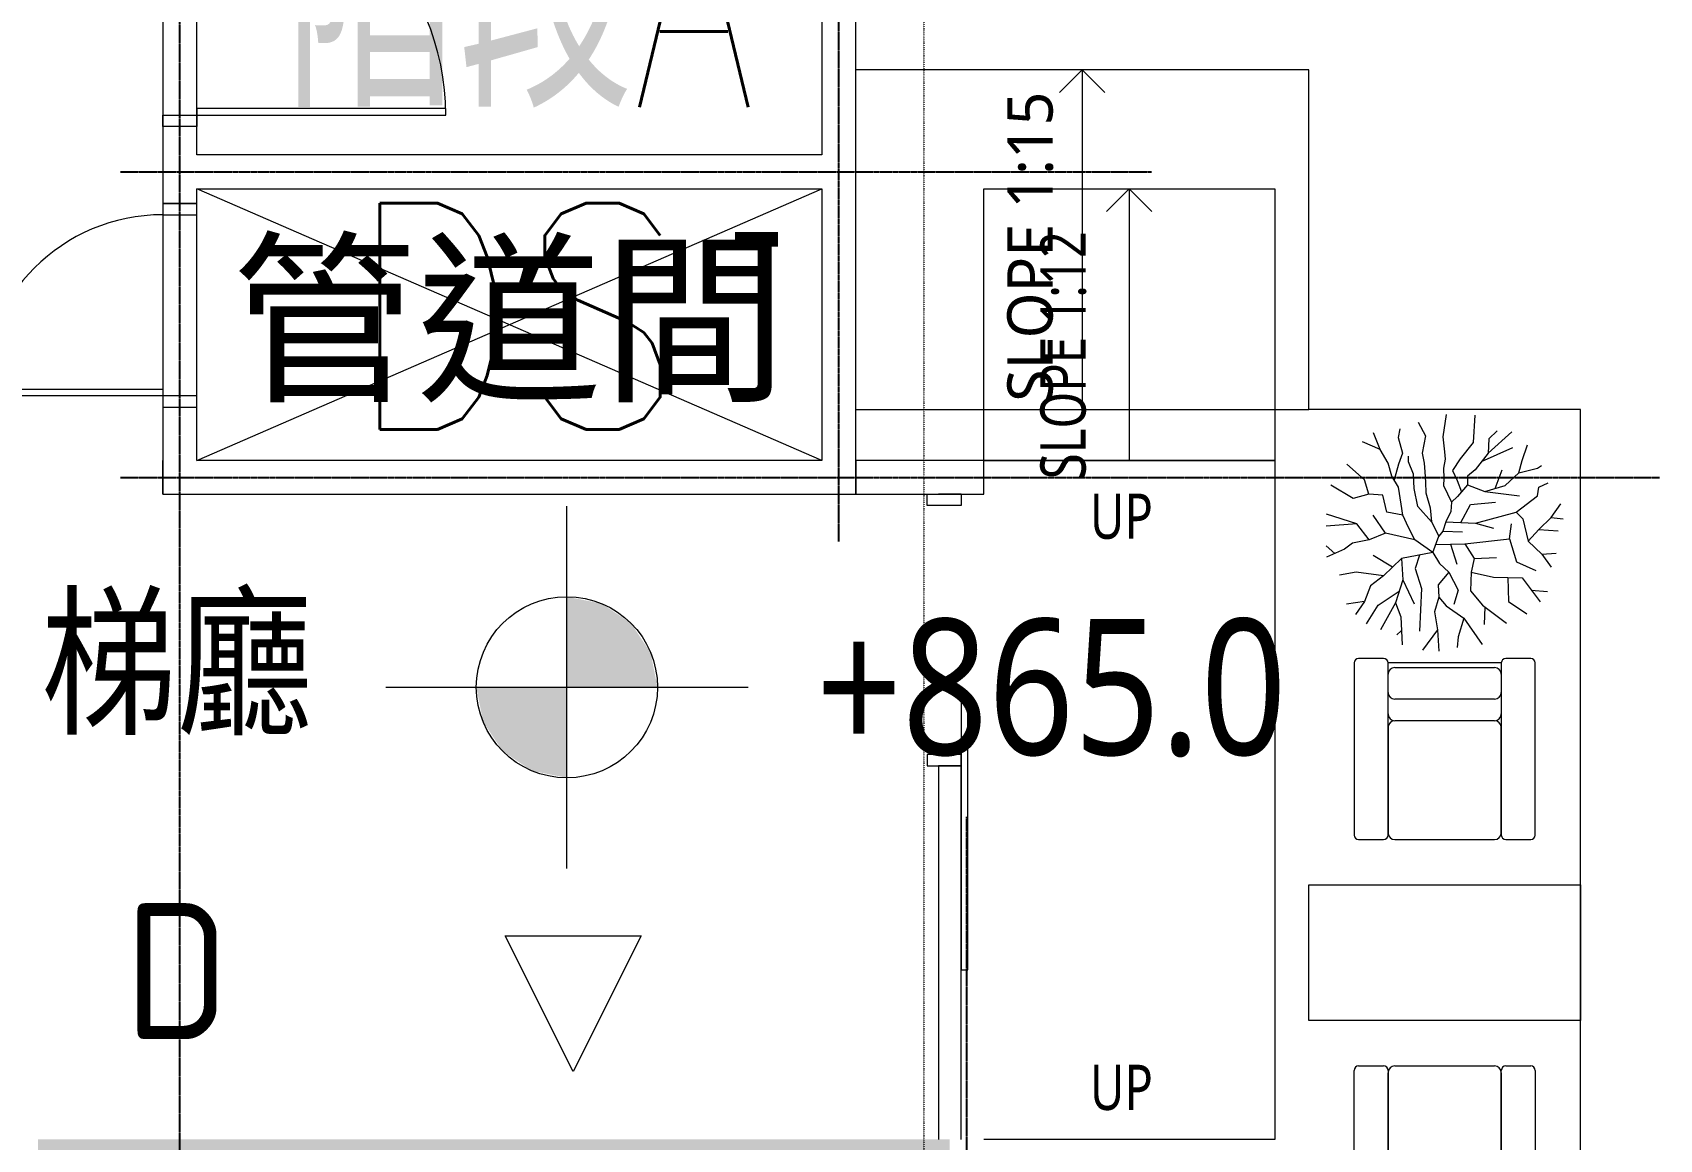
# Model space of a CAD drawing. Extents: x -32000 to 290600, y -29000 to 131250.
# Drawn here: x 248665 to 255848, y 63375 to 68265 of the extents above; entities that cross this region are included whole.
import ezdxf
from ezdxf.enums import TextEntityAlignment as Align

# ---------------------------------------------------------------- set-up
doc = ezdxf.new("R2010")
doc.units = 0
doc.header["$LTSCALE"] = 10
for name, pattern in [('H12PL2$0$JJP_三點線', [0.9, 0.3, -0.15, 0, -0.15, 0, -0.15, 0, -0.15]), ('XFM7P20ICA$0$CENTERK3', [2.749, 2.5, -0.083, 0.083, -0.083]), ('XFM7P20ICA$0$H12PL2$0$JJP_三點線', [0.9, 0.3, -0.15, 0, -0.15, 0, -0.15, 0, -0.15])]:
    doc.linetypes.add(name, pattern=pattern)
for name, color, linetype in [('H12PL2$0$A-OBJE-2D', 252, 'Continuous'), ('H12PL2$0$A-TEXT', 252, 'Continuous'), ('H12PL2$0$A-WALL-IN', 252, 'Continuous'), ('H12PL2$0$A-ZONE', 252, 'Continuous'), ('H12PL2$0$Door', 252, 'Continuous'), ('H12PL2$0$S-GRID', 252, 'Continuous'), ('XFM7P20ICA$0$H12PL2$0$A-LAW-建築面積計算', 252, 'Continuous'), ('XFM7P20ICA$0$H12PL2$0$A-OBJE-2D', 252, 'Continuous'), ('XFM7P20ICA$0$H12PL2$0$A-WALL-IN', 252, 'Continuous'), ('XFM7P20ICA$0$H12PL2$0$A-ZONE', 252, 'Continuous'), ('XFM7P20ICA$0$H12PL2$0$Hattch', 252, 'Continuous'), ('XFM7P20ICA$0$H12PL2$0$S-GRID', 252, 'Continuous'), ('XFM7P20ICA$0$H12PL2$0$S-SLAB-SHOW', 252, 'Continuous'), ('XFM7P20ICA$0$K-SIN', 252, 'XFM7P20ICA$0$CENTERK3'), ('XFM7P20ICA$0$TEXT2', 252, 'Continuous')]:
    doc.layers.add(name, color=color, linetype=linetype)
doc.styles.add('H12PL2$0$Standard', font='', dxfattribs={"width": 0.8})
doc.styles.add('XFM7P20ICA$0$H12PL2$0$Standard', font='isocp.shx', dxfattribs={"bigfont": 'chineset.shx'})
doc.styles.add('XFM7P20ICA$0$TEXT', font='romans.shx', dxfattribs={"width": 0.85, "bigfont": 'BIGFONT.shx'})
doc.styles.get('H12PL2$0$Standard').set_extended_font_data('Microsoft JhengHei')

# ---------------------------------------------------------------- blocks, each defined once
blk = doc.blocks.new('H12PL2')
at = {"layer": 'H12PL2$0$A-OBJE-2D', "lineweight": 0}
for p, q in [((249390, 66375), (252150, 67575)), ((252150, 66375), (249390, 67575)), ((253507.5, 67575), (253407.5, 67475)), ((253507.5, 67575), (253607.5, 67475))]:
    blk.add_line(p, q, dxfattribs=at)
blk.add_lwpolyline([(252865, 67575), (254150, 67575), (254150, 66375), (252865, 66375)], close=True, dxfattribs=at)
at = {"layer": 'H12PL2$0$A-OBJE-2D', "lineweight": 0, "flags": 128}
blk.add_lwpolyline([(253507.5, 67575), (253507.5, 66375)], dxfattribs=at)
at = {"layer": 'H12PL2$0$A-OBJE-2D', "lineweight": 0}
blk.add_lwpolyline([(252865, 66375), (254150, 66375), (254150, 63375), (252865, 63375)], dxfattribs=at)
at = {"layer": 'H12PL2$0$A-WALL-IN', "lineweight": 0}
for p, q in [((249390, 67850), (249240, 67850)), ((249240, 67510), (249390, 67510)), ((249240, 66610), (249390, 66610)), ((252765, 66225), (252665, 66225)), ((252765, 65025), (252665, 65025))]:
    blk.add_line(p, q, dxfattribs=at)
at = {"layer": 'H12PL2$0$A-WALL-IN', "lineweight": 0, "flags": 128}
for points in [[(252150, 74615), (252150, 67725)], [(252300, 66375), (252300, 74550)], [(249240, 67850), (249240, 67510)], [(249390, 67725), (249390, 67850)], [(252150, 67725), (249390, 67725)], [(249390, 67575), (252150, 67575)], [(249390, 67510), (249390, 67575)], [(252150, 67575), (252150, 66375)], [(249240, 66610), (249240, 66375)], [(249390, 66375), (249390, 66610)], [(249240, 66225), (249240, 66375)], [(252150, 66375), (249390, 66375)], [(252865, 66375), (252300, 66375)], [(252300, 66375), (252300, 66225)], [(252300, 66225), (252300, 66375)], [(252865, 66225), (252865, 66375)], [(249240, 66225), (252300, 66225)], [(252300, 66225), (252865, 66225)], [(252665, 65025), (252665, 63375)], [(252765, 63375), (252765, 65025)]]:
    blk.add_lwpolyline(points, dxfattribs=at)
at = {"layer": 'H12PL2$0$Door', "lineweight": 0}
for p, q in [((249240, 67850), (249240, 67900)), ((249240, 67900), (249390, 67900)), ((250490, 67930), (249390, 67930)), ((249390, 67930), (249390, 67900)), ((249390, 67900), (250490, 67900)), ((249390, 67900), (249390, 67850)), ((250490, 67900), (250490, 67930)), ((249390, 67850), (249240, 67850)), ((249240, 67510), (249240, 67460)), ((249390, 67510), (249240, 67510)), ((249240, 67460), (249390, 67460)), ((249390, 67460), (249390, 67510)), ((248440, 66690), (249240, 66690)), ((249240, 66660), (248440, 66660)), ((249240, 66690), (249240, 66660)), ((249240, 66660), (249240, 66610)), ((249390, 66660), (249240, 66660)), ((249390, 66610), (249390, 66660)), ((249240, 66610), (249390, 66610)), ((252615, 66175), (252615, 66225)), ((252615, 66225), (252765, 66225)), ((252765, 66175), (252615, 66175)), ((252765, 66225), (252765, 66175)), ((252765, 65325), (252765, 64125)), ((252795, 65325), (252765, 65325)), ((252795, 64125), (252795, 65325)), ((252765, 65075), (252615, 65075)), ((252615, 65075), (252615, 65025)), ((252615, 65025), (252765, 65025)), ((252765, 65025), (252765, 65075)), ((252765, 64125), (252795, 64125))]:
    blk.add_line(p, q, dxfattribs=at)
for centre, radius, start, end in [((249390, 67900), 1100, 0, 90), ((249240, 66660), 800, 90, 180)]:
    blk.add_arc(centre, radius, start, end, dxfattribs=at)
at = {"layer": 'H12PL2$0$S-GRID', "linetype": 'H12PL2$0$JJP_三點線', "lineweight": 0}
blk.add_line((252600, 128250), (252600, -28000), dxfattribs=at)
at = {"layer": 'H12PL2$0$A-TEXT', "linetype": 'Continuous', "lineweight": 0, "insert": (253114.93, 66291.75), "char_height": 200, "attachment_point": 1, "rotation": 90, "style": 'H12PL2$0$Standard'}
blk.add_mtext('\\A1;SLOPE 1:12', dxfattribs=at)
at = {"layer": 'H12PL2$0$A-TEXT', "linetype": 'Continuous', "lineweight": 0, "char_height": 200, "attachment_point": 1, "style": 'H12PL2$0$Standard'}
for insert in [(253333.66, 66228.51), (253333.66, 63705.27)]:
    blk.add_mtext('\\A1;UP', dxfattribs=dict(at, insert=insert))
at = {"layer": 'H12PL2$0$A-ZONE', "style": 'H12PL2$0$Standard'}
for s, p in [('管道間', (250770, 67297.55)), ('-', (251861.84, 67725.88))]:
    blk.add_text(s, height=600, dxfattribs=at).set_placement(p, align=Align.TOP_CENTER)
blk = doc.blocks.new('XFM7P20ICA$0$H12PL2')
at = {"layer": 'XFM7P20ICA$0$H12PL2$0$Hattch', "linetype": 'Continuous', "lineweight": 0}
for points in [[(251024.45, 65372.67), (251424.45, 65372.67), (251394, 65525.75), (251307.29, 65655.52), (251177.52, 65742.23), (251024.45, 65772.67)], [(251024.45, 65372.67), (250624.45, 65372.67), (250654.9, 65219.6), (250741.61, 65089.83), (250871.38, 65003.12), (251024.45, 64972.67)], [(248690, 63225), (252715, 63225), (252715, 63375), (248690, 63375)]]:
    blk.add_hatch(color=256, dxfattribs=at).paths.add_polyline_path(points)
at = {"layer": 'XFM7P20ICA$0$H12PL2$0$A-LAW-建築面積計算', "lineweight": 0}
for p, q in [((254701.3, 66514.96), (254693.9, 66475.55)), ((254782.39, 66544.03), (254814.52, 66483.77)), ((254907.01, 66577.88), (254891.28, 66478.29)), ((255033.23, 66574.23), (255025.61, 66453.61)), ((254614.4, 66423.46), (254536.65, 66456.45)), ((254614.4, 66423.46), (254585.77, 66497.05)), ((254693.9, 66475.55), (254713.09, 66407.01)), ((254814.52, 66483.77), (254800.82, 66407.01)), ((254891.28, 66478.29), (254899.51, 66412.49)), ((255025.61, 66453.61), (254968.04, 66382.34)), ((255091.4, 66407.01), (255196.53, 66500.84)), ((255094.15, 66470.06), (255091.4, 66407.01)), ((255132.03, 66504.78), (255094.15, 66470.06)), ((255241.63, 66374.11), (255265.04, 66444.22)), ((254650.04, 66363.15), (254614.4, 66423.46)), ((254713.09, 66407.01), (254696.64, 66357.67)), ((254740.51, 66368.63), (254740.51, 66393.3)), ((254800.82, 66407.01), (254809.04, 66363.15)), ((254902.25, 66379.6), (254894.02, 66341.22)), ((254899.51, 66412.49), (254902.25, 66379.6)), ((254968.04, 66382.34), (254935.14, 66330.25)), ((255091.4, 66407.01), (255033.83, 66332.99)), ((255062.62, 66370), (255200.51, 66431.68)), ((255227.93, 66319.29), (255241.63, 66374.11)), ((254545.32, 66289.13), (254467.5, 66358.52)), ((254666.49, 66305.58), (254650.04, 66363.15)), ((254696.64, 66256.23), (254666.49, 66305.58)), ((254696.64, 66357.67), (254677.06, 66288.28)), ((254762.44, 66313.8), (254740.51, 66368.63)), ((254765.18, 66250.75), (254762.44, 66313.8)), ((254809.04, 66363.15), (254811.78, 66324.77)), ((254811.78, 66324.77), (254814.52, 66278.17)), ((254894.02, 66341.22), (254896.77, 66294.61)), ((254935.14, 66330.25), (254954.33, 66286.39)), ((255033.83, 66332.99), (255000.94, 66305.58)), ((255000.94, 66305.58), (255000.94, 66267.2)), ((255122.38, 66250.75), (255153.91, 66332.99)), ((255167.61, 66264.46), (255227.93, 66319.29)), ((255227.93, 66319.29), (255310.17, 66341.22)), ((255310.17, 66341.22), (255327.68, 66352.89)), ((254495.97, 66206.89), (254397.8, 66264.88)), ((254564.51, 66226.08), (254495.97, 66206.89)), ((254564.51, 66226.08), (254545.32, 66289.13)), ((254627.56, 66220.6), (254564.51, 66226.08)), ((254707.61, 66182.22), (254696.64, 66256.23)), ((254781.63, 66171.25), (254765.18, 66250.75)), ((254814.52, 66278.17), (254817.26, 66231.56)), ((254817.26, 66231.56), (254836.45, 66165.77)), ((254896.77, 66294.61), (254894.02, 66264.46)), ((254894.02, 66264.46), (254929.66, 66190.44)), ((254954.33, 66286.39), (254974.71, 66236.05)), ((255000.94, 66267.2), (254957.08, 66215.11)), ((255000.94, 66267.2), (255077.15, 66237.04)), ((255077.15, 66237.04), (255167.61, 66264.46)), ((255077.15, 66237.04), (255230.67, 66217.85)), ((255310.17, 66217.85), (255315.65, 66256.23)), ((255315.65, 66256.23), (255356.84, 66275.07)), ((254644.01, 66146.58), (254627.56, 66220.6)), ((254715.83, 66132.87), (254707.61, 66182.22)), ((254841.94, 66102.72), (254781.63, 66171.25)), ((254836.45, 66165.77), (254841.94, 66102.72)), ((254929.66, 66190.44), (254926.92, 66149.32)), ((254957.08, 66215.11), (254929.66, 66190.44)), ((254970.51, 66099.97), (255014.1, 66179.48)), ((255014.1, 66179.48), (255123.75, 66190.44)), ((255215.59, 66146.58), (255310.17, 66217.85)), ((255370.48, 66121.91), (255412.12, 66182.34)), ((254512.42, 66094.49), (254377.41, 66085)), ((254512.42, 66094.49), (254377.51, 66137.64)), ((254567.25, 66023.22), (254512.42, 66094.49)), ((254638.53, 66053.37), (254583.7, 66132.87)), ((254715.83, 66132.87), (254644.01, 66146.58)), ((254740.51, 66078.04), (254715.83, 66132.87)), ((254841.94, 66102.72), (254874.83, 66039.66)), ((254904.99, 66102.72), (254891.84, 66062.4)), ((254926.92, 66149.32), (254904.99, 66102.72)), ((254904.99, 66102.72), (255036.03, 66097.23)), ((255036.03, 66097.23), (255215.59, 66146.58)), ((255036.03, 66097.23), (255115.53, 66075.3)), ((255186.8, 66028.7), (255195.03, 66094.49)), ((255244.37, 66116.42), (255215.59, 66146.58)), ((255244.37, 66116.42), (255269.05, 66017.73)), ((255315.65, 66069.82), (255370.48, 66121.91)), ((255370.48, 66121.91), (255422.96, 66117.03)), ((254567.25, 66023.22), (254493.23, 66009.51)), ((254638.53, 66053.37), (254567.25, 66023.22)), ((254767.92, 66023.22), (254638.53, 66053.37)), ((254767.92, 66023.22), (254740.51, 66078.04)), ((254847.42, 65968.39), (254767.92, 66023.22)), ((254847.42, 65968.39), (254874.83, 66039.66)), ((254891.84, 66062.4), (254874.83, 66039.66)), ((254891.84, 66062.4), (254978.46, 66058.85)), ((254989.42, 66006.77), (255186.8, 66028.7)), ((255186.8, 66028.7), (255216.96, 65927.27)), ((255269.05, 66017.73), (255315.65, 66069.82)), ((255269.05, 66017.73), (255329.36, 65960.16)), ((255315.65, 66069.82), (255401.08, 66064.06)), ((254414.3, 65963.48), (254377.04, 65997.84)), ((254457.59, 65982.09), (254377.51, 65947.65)), ((254493.23, 66009.51), (254457.59, 65982.09)), ((254670.05, 65902.59), (254583.7, 65954.68)), ((254709.8, 65940.97), (254630.3, 65864.21)), ((254847.42, 65968.39), (254709.8, 65940.97)), ((254709.8, 65940.97), (254715.28, 65847.77)), ((254788.37, 65956.62), (254770.11, 65897.11)), ((254847.42, 65968.39), (254877.03, 65919.04)), ((254861.13, 66004.03), (254989.42, 66006.77)), ((254925.28, 66005.4), (254953.79, 65916.3)), ((254989.42, 66006.77), (255030.55, 65940.97)), ((255030.55, 65940.97), (255016.84, 65880.66)), ((255030.55, 65940.97), (255129.24, 65946.46)), ((255329.36, 65960.16), (255391.99, 65965.3)), ((255329.36, 65960.16), (255370.57, 65902.49)), ((254509.68, 65880.66), (254434.89, 65867.88)), ((254630.3, 65864.21), (254509.68, 65880.66)), ((254770.11, 65897.11), (254797.53, 65809.39)), ((254918.15, 65880.66), (254871.54, 65825.84)), ((254877.03, 65919.04), (254918.15, 65880.66)), ((254918.15, 65880.66), (254959.27, 65801.16)), ((255016.84, 65880.66), (255014.1, 65798.42)), ((255016.84, 65880.66), (255115.53, 65858.73)), ((255216.96, 65927.27), (255301.94, 65888.89)), ((254572.73, 65820.35), (254545.32, 65751.82)), ((254630.3, 65864.21), (254572.73, 65820.35)), ((254605.63, 65735.37), (254698.84, 65797.05)), ((254715.28, 65847.77), (254682.39, 65746.34)), ((254715.28, 65847.77), (254764.63, 65740.85)), ((254797.53, 65809.39), (254789.3, 65620.23)), ((254871.54, 65825.84), (254874.29, 65771.01)), ((254959.27, 65801.16), (254940.08, 65738.11)), ((255014.1, 65798.42), (255066.18, 65735.37)), ((255115.53, 65858.73), (255241.63, 65855.99)), ((255178.58, 65857.36), (255181.32, 65751.82)), ((255241.63, 65855.99), (255321.01, 65750.43)), ((255282.37, 65801.81), (255354.1, 65795.21)), ((254545.32, 65751.82), (254466, 65740.32)), ((254545.32, 65751.82), (254505.93, 65693.41)), ((254554.77, 65652.59), (254605.63, 65735.37)), ((254682.39, 65746.34), (254616.8, 65626.4)), ((254682.39, 65746.34), (254707.06, 65683.28)), ((254874.29, 65771.01), (254855.1, 65705.21)), ((254874.29, 65771.01), (254907.18, 65732.63)), ((254907.18, 65732.63), (254983.94, 65677.8)), ((255066.18, 65735.37), (255173.1, 65655.58)), ((255076.72, 65727.51), (255074.41, 65650.39)), ((255181.32, 65751.82), (255263.05, 65696.8)), ((254707.06, 65683.28), (254711.9, 65559.7)), ((254855.1, 65705.21), (254868.8, 65625.71)), ((254983.94, 65677.8), (254959.27, 65595.56)), ((254983.94, 65677.8), (255065.52, 65561.41)), ((254708.41, 65621.88), (254688.44, 65603.86)), ((254868.8, 65625.71), (254802.21, 65536.05)), ((254868.8, 65625.71), (254874.05, 65532.33)), ((254959.27, 65595.56), (254955.2, 65548.04)), ((254500, 65480), (254500, 64720)), ((254630, 65500), (254520, 65500)), ((254650, 64720), (254650, 65480)), ((255150, 65480), (254650, 65480)), ((254680, 65460), (255120, 65460)), ((255150, 65480), (255150, 64720)), ((255280, 65500), (255170, 65500)), ((255300, 64720), (255300, 65480)), ((254650, 65254.74), (254650, 65430)), ((255150, 65430), (255150, 65254.74)), ((255120, 65320), (254680, 65320)), ((255120, 65224.74), (254680, 65224.74)), ((255120, 65224.74), (254680, 65224.74)), ((254650, 65194.74), (254650, 64730)), ((255150, 64730), (255150, 65194.74)), ((254520, 64700), (254630, 64700)), ((254680, 64700), (255120, 64700)), ((255170, 64700), (255280, 64700)), ((254500, 62920), (254500, 63680)), ((254520, 63700), (254630, 63700)), ((254650, 63680), (254650, 62920)), ((254650, 63205.26), (254650, 63670)), ((254680, 63700), (255120, 63700)), ((255150, 62920), (255150, 63680)), ((255150, 63670), (255150, 63205.26)), ((255170, 63700), (255280, 63700)), ((255300, 63680), (255300, 62920))]:
    blk.add_line(p, q, dxfattribs=at)
at = {"layer": 'XFM7P20ICA$0$H12PL2$0$A-LAW-建築面積計算', "lineweight": 0, "flags": 128}
blk.add_lwpolyline([(255500, 63900), (254300, 63900), (254300, 64500), (255500, 64500)], close=True, dxfattribs=at)
at = {"layer": 'XFM7P20ICA$0$H12PL2$0$A-LAW-建築面積計算', "lineweight": 0}
for centre, radius, start, end in [((254520, 65480), 20, 90, 180), ((254630, 65480), 20, 0, 90), ((254680, 65430), 30, 90, 180), ((255120, 65430), 30, 0, 90), ((255170, 65480), 20, 90, 180), ((255280, 65480), 20, 0, 90), ((254680, 65350), 30, 180, 270), ((255120, 65350), 30, 270, 0), ((254680, 65254.74), 30, 180, 270), ((254680, 65194.74), 30, 90, 180), ((255120, 65254.74), 30, 270, 0), ((255120, 65194.74), 30, 0, 90), ((254520, 64720), 20, 180, 270), ((254630, 64720), 20, 270, 0), ((254680, 64730), 30, 180, 270), ((255120, 64730), 30, 270, 0), ((255170, 64720), 20, 180, 270), ((255280, 64720), 20, 270, 0), ((254520, 63680), 20, 90, 180), ((254630, 63680), 20, 0, 90), ((254680, 63670), 30, 90, 180), ((255120, 63670), 30, 0, 90), ((255170, 63680), 20, 90, 180), ((255280, 63680), 20, 0, 90)]:
    blk.add_arc(centre, radius, start, end, dxfattribs=at)
at = {"layer": 'XFM7P20ICA$0$H12PL2$0$A-OBJE-2D', "lineweight": 0}
for q in [(253200, 68000), (253400, 68000)]:
    blk.add_line((253300, 68100), q, dxfattribs=at)
for points in [[(252300, 66600), (254300, 66600), (254300, 68100), (252300, 68100)], [(255500, 66600), (254300, 66600)], [(255500, 61100), (255500, 66600)]]:
    blk.add_lwpolyline(points, dxfattribs=at)
at = {"layer": 'XFM7P20ICA$0$H12PL2$0$A-OBJE-2D', "lineweight": 0, "flags": 128}
blk.add_lwpolyline([(253300, 68100), (253300, 66600)], dxfattribs=at)
at = {"layer": 'XFM7P20ICA$0$H12PL2$0$A-WALL-IN', "lineweight": 0, "flags": 128}
for points in [[(249240, 75300), (249240, 66375)], [(249390, 67725), (249390, 74750)], [(252150, 74615), (252150, 67725)], [(252300, 66375), (252300, 74550)], [(252150, 67725), (249390, 67725)], [(249390, 67575), (252150, 67575)], [(249390, 66375), (249390, 67575)], [(252150, 67575), (252150, 66375)], [(249240, 66375), (249240, 66225)], [(252150, 66375), (249390, 66375)], [(252300, 66225), (252300, 66375)], [(249240, 66225), (252300, 66225)]]:
    blk.add_lwpolyline(points, dxfattribs=at)
at = {"layer": 'XFM7P20ICA$0$H12PL2$0$Hattch', "lineweight": 0, "flags": 128}
blk.add_lwpolyline([(250752.5, 64275), (251352.5, 64275), (251052.5, 63675)], close=True, dxfattribs=at)
at = {"layer": 'XFM7P20ICA$0$H12PL2$0$S-GRID', "linetype": 'XFM7P20ICA$0$H12PL2$0$JJP_三點線', "lineweight": 0}
blk.add_line((252600, 128250), (252600, -28000), dxfattribs=at)
at = {"layer": 'XFM7P20ICA$0$H12PL2$0$S-SLAB-SHOW', "lineweight": 0}
for p, q in [((251024.45, 64572.67), (251024.45, 66172.67)), ((250224.45, 65372.67), (251824.45, 65372.67))]:
    blk.add_line(p, q, dxfattribs=at)
blk.add_circle((251024.45, 65372.67), 400, dxfattribs=at)
at = {"linetype": 'Continuous', "lineweight": 0, "insert": (252969.05, 66633.89), "char_height": 200, "attachment_point": 1, "rotation": 90, "style": 'XFM7P20ICA$0$H12PL2$0$Standard'}
blk.add_mtext('\\A1;{\\fMicrosoft JhengHei|b0|i0|c136|p34;SLOPE 1:15 }', dxfattribs=at)
at = {"layer": 'XFM7P20ICA$0$H12PL2$0$A-ZONE', "style": 'XFM7P20ICA$0$H12PL2$0$Standard'}
for s, p in [('梯廳', (249303, 65762.45)), ('D', (249303, 64419.03))]:
    blk.add_text(s, height=600, dxfattribs=at).set_placement(p, align=Align.TOP_CENTER)
at = {"layer": 'XFM7P20ICA$0$H12PL2$0$S-SLAB-SHOW', "lineweight": 0, "insert": (252124.45, 65062.79), "char_height": 600, "attachment_point": 7, "style": 'XFM7P20ICA$0$H12PL2$0$Standard'}
blk.add_mtext('\\A1;{\\fMicrosoft JhengHei|b0|i0|c136|p34;\\W0.85;+865.0}', dxfattribs=at)
blk = doc.blocks.new('XFM7P20ICA')
at = {"layer": 'XFM7P20ICA$0$K-SIN'}
for p, q in [((249315, 61235.3879), (249315, 76400.09227)), ((252225, 66016.45422), (252225, 76400.09227)), ((249053.28658, 67650), (253605.96539, 67650)), ((249053.28658, 66300), (255848.18578, 66300)), ((252790, 59130), (252790, 64800))]:
    blk.add_line(p, q, dxfattribs=at)
blk.add_blockref('XFM7P20ICA$0$H12PL2', (0, 0))
at = {"layer": 'XFM7P20ICA$0$TEXT2', "style": 'XFM7P20ICA$0$TEXT'}
for s, width, p in [('階段A', 0.7, (250815.02757, 68435.5559)), ('DS', 0.85, (250799.28504, 67011.44482))]:
    blk.add_text(s, height=1000, dxfattribs=dict(at, width=width)).set_placement(p, align=Align.MIDDLE_CENTER)

msp = doc.modelspace()

# ---------------------------------------------------------------- block references
for name in ['H12PL2', 'XFM7P20ICA']:
    msp.add_blockref(name, (0, 0))

doc.saveas('drawing.dxf')
